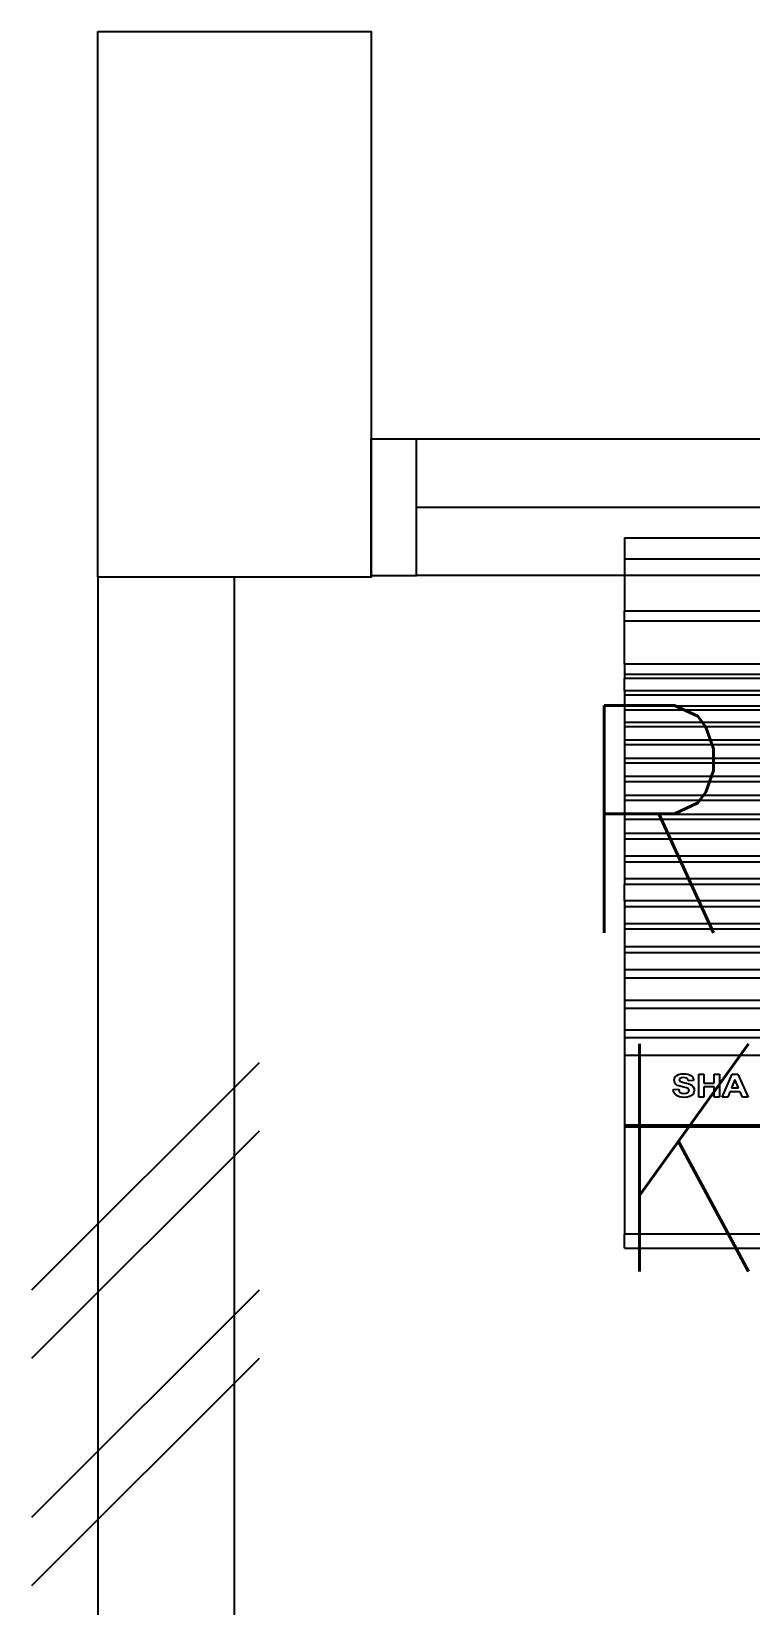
# Model space of a CAD drawing. Header units: inches. Extents: x -106706990 to 300603, y -86718466 to 1728185.
# Drawn here: x 138435 to 139224, y 29480 to 31210 of the extents above; entities that cross this region are included whole.
import ezdxf
from ezdxf.enums import TextEntityAlignment as Align

# ---------------------------------------------------------------- set-up
doc = ezdxf.new("R2010")
doc.units = ezdxf.units.IN
doc.header["$MEASUREMENT"] = 0
for name, color, linetype in [('A-COLUMN', 3, 'Continuous'), ('A-ROOMSYM', 3, 'Continuous'), ('A-WALL', 1, 'Continuous'), ('A-WIN', 9, 'Continuous'), ('A-WLH', 7, 'Continuous'), ('Edges', 7, 'Continuous')]:
    doc.layers.add(name, color=color, linetype=linetype)
doc.styles.add('style1', font='romans.shx', dxfattribs={"height": 750})

# ---------------------------------------------------------------- blocks, each defined once
blk = doc.blocks.new('A$C04C40081')
at = {"layer": 'A-WIN', "color": 8}
for p, q in [((850, 150), (50, 150)), ((850, 75), (50, 75)), ((850, 0), (50, 0))]:
    blk.add_line(p, q, dxfattribs=at)
at = {"layer": 'A-WIN', "color": 8, "linetype": 'Continuous'}
for points in [[(50, 150), (0, 150), (0, 0), (50, 0)], [(850, 150), (900, 150), (900, 0), (850, 0)]]:
    blk.add_lwpolyline(points, close=True, dxfattribs=at)
blk = doc.blocks.new('A$C49831240')
at = {"layer": 'A-WLH', "color": 8}
for p, q in [((250, 575), (0, 325)), ((250, 500), (0, 250)), ((250, 325), (0, 75)), ((250, 250), (0, 0))]:
    blk.add_line(p, q, dxfattribs=at)
blk = doc.blocks.new('air con')
at = {"layer": 'Edges'}
for p, q in [((71.402, 41.898), (152.402, 41.898)), ((71.402, 41.898), (71.402, 41.095)), ((71.402, 41.095), (152.402, 41.095)), ((71.402, 41.095), (71.402, 39.122)), ((71.402, 39.122), (152.402, 39.122)), ((71.402, 38.724), (71.402, 39.122)), ((152.402, 38.724), (71.402, 38.724)), ((71.402, 37.092), (71.402, 38.724)), ((71.402, 37.092), (71.402, 36.701)), ((152.402, 37.092), (71.402, 37.092)), ((152.402, 36.701), (71.402, 36.701)), ((71.402, 36.701), (71.402, 36.542)), ((152.402, 36.542), (71.402, 36.542)), ((71.402, 36.078), (71.402, 36.542)), ((152.402, 36.078), (71.402, 36.078)), ((71.402, 36.078), (71.402, 35.914)), ((152.402, 35.914), (71.402, 35.914)), ((71.402, 35.914), (71.402, 35.493)), ((71.402, 35.493), (71.402, 35.34)), ((152.402, 35.493), (71.402, 35.493)), ((152.402, 35.34), (71.402, 35.34)), ((71.402, 35.34), (71.402, 34.877)), ((152.402, 34.877), (71.402, 34.877)), ((71.402, 34.877), (71.402, 34.709)), ((152.402, 34.709), (71.402, 34.709)), ((71.402, 34.709), (71.402, 34.207)), ((152.402, 34.207), (71.402, 34.207)), ((71.402, 34.207), (71.402, 34.022)), ((71.402, 34.022), (71.402, 33.51)), ((152.402, 34.022), (71.402, 34.022)), ((152.402, 33.51), (71.402, 33.51)), ((71.402, 33.51), (71.402, 33.335)), ((152.402, 33.335), (71.402, 33.335)), ((71.402, 33.335), (71.402, 32.826)), ((152.402, 32.826), (71.402, 32.826)), ((71.402, 32.826), (71.402, 32.625)), ((152.402, 32.625), (71.402, 32.625)), ((71.402, 32.625), (71.402, 32.098)), ((152.402, 32.098), (71.402, 32.098)), ((71.402, 32.098), (71.402, 31.911)), ((152.402, 31.911), (71.402, 31.911)), ((71.402, 31.911), (71.402, 31.378)), ((152.402, 31.378), (71.402, 31.378)), ((71.402, 31.378), (71.402, 31.189)), ((152.402, 31.189), (71.402, 31.189)), ((71.402, 31.189), (71.402, 30.654)), ((152.402, 30.654), (71.402, 30.654)), ((71.402, 30.654), (71.402, 30.439)), ((152.402, 30.439), (71.402, 30.439)), ((71.402, 30.439), (71.402, 29.791)), ((152.402, 29.791), (71.402, 29.791)), ((71.402, 29.791), (71.402, 29.562)), ((71.402, 29.562), (71.402, 28.935)), ((152.402, 29.562), (71.402, 29.562)), ((152.402, 28.935), (71.402, 28.935)), ((71.402, 28.935), (71.402, 28.714)), ((152.402, 28.714), (71.402, 28.714)), ((71.402, 28.092), (71.402, 28.714)), ((152.402, 28.092), (71.402, 28.092)), ((71.402, 28.092), (71.402, 27.871)), ((71.402, 27.871), (71.402, 27.226)), ((152.402, 27.871), (71.402, 27.871)), ((152.402, 27.226), (71.402, 27.226)), ((71.402, 27.226), (71.402, 27.024)), ((71.402, 27.024), (71.402, 26.349)), ((152.402, 27.024), (71.402, 27.024)), ((152.402, 26.349), (71.402, 26.349)), ((71.402, 26.349), (71.402, 26.117)), ((152.402, 26.117), (71.402, 26.117)), ((71.402, 26.117), (71.402, 25.469)), ((152.402, 25.469), (71.402, 25.469)), ((71.402, 25.469), (71.402, 25.162)), ((152.402, 25.162), (71.402, 25.162)), ((71.402, 25.162), (71.402, 24.304)), ((152.402, 24.304), (71.402, 24.304)), ((71.402, 24.304), (71.402, 24.002)), ((152.402, 24.002), (71.402, 24.002)), ((71.402, 24.002), (71.402, 23.184)), ((71.402, 23.184), (71.402, 22.883)), ((152.402, 23.184), (71.402, 23.184)), ((152.402, 22.883), (71.402, 22.883)), ((71.402, 22.883), (71.402, 22.213)), ((152.402, 22.213), (71.402, 22.213)), ((71.402, 22.213), (71.402, 19.568)), ((73.247, 20.922), (73.441, 20.939)), ((73.283, 21.282), (73.294, 21.346)), ((73.289, 21.232), (73.283, 21.282)), ((73.306, 21.186), (73.289, 21.232)), ((73.294, 21.346), (73.326, 21.406)), ((73.334, 21.144), (73.306, 21.186)), ((73.326, 21.406), (73.378, 21.457)), ((73.374, 21.106), (73.334, 21.144)), ((73.412, 21.082), (73.374, 21.106)), ((73.378, 21.457), (73.448, 21.494)), ((73.462, 21.059), (73.412, 21.082)), ((73.441, 20.939), (73.467, 20.864)), ((73.448, 21.494), (73.537, 21.517)), ((73.598, 21.02), (73.462, 21.059)), ((73.481, 21.324), (73.473, 21.293)), ((73.473, 21.293), (73.48, 21.265)), ((73.48, 21.265), (73.502, 21.241)), ((73.504, 21.347), (73.481, 21.324)), ((73.502, 21.241), (73.567, 21.212)), ((73.563, 21.371), (73.504, 21.347)), ((73.537, 21.517), (73.642, 21.525)), ((73.64, 21.379), (73.563, 21.371)), ((73.567, 21.212), (73.685, 21.182)), ((73.757, 20.982), (73.598, 21.02)), ((73.713, 21.372), (73.64, 21.379)), ((73.642, 21.525), (73.729, 21.52)), ((73.685, 21.182), (73.811, 21.152)), ((73.766, 21.35), (73.713, 21.372)), ((73.729, 21.52), (73.804, 21.507)), ((73.8, 20.965), (73.757, 20.982)), ((73.8, 21.311), (73.766, 21.35)), ((73.82, 21.253), (73.8, 21.311)), ((73.828, 20.944), (73.8, 20.965)), ((73.804, 21.507), (73.868, 21.484)), ((73.811, 21.152), (73.899, 21.12)), ((74.019, 21.261), (73.82, 21.253)), ((73.843, 20.92), (73.828, 20.944)), ((73.868, 21.484), (73.921, 21.453)), ((73.899, 21.12), (73.961, 21.081)), ((73.921, 21.453), (73.962, 21.414)), ((73.961, 21.081), (74.008, 21.031)), ((73.962, 21.414), (73.992, 21.369)), ((73.992, 21.369), (74.011, 21.318)), ((74.008, 21.031), (74.037, 20.968)), ((74.011, 21.318), (74.019, 21.261)), ((74.037, 20.968), (74.047, 20.892)), ((74.215, 20.639), (74.215, 21.51)), ((74.215, 21.51), (74.413, 21.51)), ((74.413, 21.51), (74.413, 21.167)), ((74.413, 21.167), (74.802, 21.167)), ((74.802, 21.02), (74.413, 21.02)), ((74.413, 21.02), (74.413, 20.639)), ((74.802, 21.167), (74.802, 21.51)), ((74.802, 21.51), (75.001, 21.51)), ((74.802, 20.639), (74.802, 21.02)), ((75.001, 21.51), (75.001, 20.639)), ((75.106, 20.639), (75.489, 21.51)), ((75.592, 21.306), (75.459, 20.983)), ((75.459, 20.983), (75.727, 20.983)), ((75.489, 21.51), (75.699, 21.51)), ((75.727, 20.983), (75.592, 21.306)), ((75.699, 21.51), (76.093, 20.639)), ((73.262, 20.853), (73.247, 20.922)), ((73.287, 20.793), (73.262, 20.853)), ((73.322, 20.742), (73.287, 20.793)), ((73.367, 20.7), (73.322, 20.742)), ((73.422, 20.666), (73.367, 20.7)), ((73.488, 20.642), (73.422, 20.666)), ((73.467, 20.864), (73.511, 20.812)), ((73.565, 20.628), (73.488, 20.642)), ((73.511, 20.812), (73.574, 20.782)), ((73.653, 20.623), (73.565, 20.628)), ((73.574, 20.782), (73.655, 20.772)), ((73.771, 20.631), (73.653, 20.623)), ((73.655, 20.772), (73.739, 20.781)), ((73.739, 20.781), (73.8, 20.808)), ((73.867, 20.655), (73.771, 20.631)), ((73.8, 20.808), (73.836, 20.847)), ((73.836, 20.847), (73.848, 20.892)), ((73.848, 20.892), (73.843, 20.92)), ((73.943, 20.695), (73.867, 20.655)), ((74, 20.752), (73.943, 20.695)), ((74.035, 20.82), (74, 20.752)), ((74.047, 20.892), (74.035, 20.82)), ((74.413, 20.639), (74.215, 20.639)), ((75.001, 20.639), (74.802, 20.639)), ((75.317, 20.639), (75.106, 20.639)), ((75.398, 20.837), (75.317, 20.639)), ((75.791, 20.837), (75.398, 20.837)), ((75.877, 20.639), (75.791, 20.837)), ((76.093, 20.639), (75.877, 20.639)), ((152.402, 19.568), (71.402, 19.568)), ((71.402, 19.568), (71.402, 19.493)), ((152.402, 19.493), (71.402, 19.493)), ((71.402, 19.493), (71.402, 15.42)), ((76.855, 15.42), (71.402, 15.42)), ((71.402, 14.898), (71.402, 15.42)), ((71.402, 14.898), (152.402, 14.898))]:
    blk.add_line(p, q, dxfattribs=at)

msp = doc.modelspace()

# ---------------------------------------------------------------- linework, layer by layer
at = {"layer": 'A-COLUMN', "color": 8}
msp.add_lwpolyline([(138507.8, 31209.7), (138807.8, 31209.7), (138807.8, 30609.7), (138507.8, 30609.7)], close=True, dxfattribs=at)
at = {"layer": 'A-WALL', "color": 8}
for p, q in [((138507.8, 30609.7), (138507.8, 29034.7)), ((138657.8, 28884.7), (138657.8, 30609.7))]:
    msp.add_line(p, q, dxfattribs=at)

# ---------------------------------------------------------------- block references
at = {"xscale": 28.92590521224616, "yscale": 28.92590521224616, "zscale": 28.92590521224616}
msp.add_blockref('air con', (137021.1, 29441.1), dxfattribs=at)
at = {"layer": 'A-WIN', "color": 8}
msp.add_blockref('A$C04C40081', (138807.7, 30611.4), dxfattribs=at)
at = {"layer": 'A-WLH', "color": 8}
msp.add_blockref('A$C49831240', (138434.8, 29500.6), dxfattribs=at)

# ---------------------------------------------------------------- texts
at = {"layer": 'A-ROOMSYM', "color": 8, "style": 'style1', "width": 0.8}
for s, p in [('RUANG', (139475.5, 30218.6)), ('KERJA', (139475.5, 29846.4))]:
    msp.add_text(s, height=250, dxfattribs=at).set_placement(p, align=Align.CENTER)

doc.saveas('drawing.dxf')
